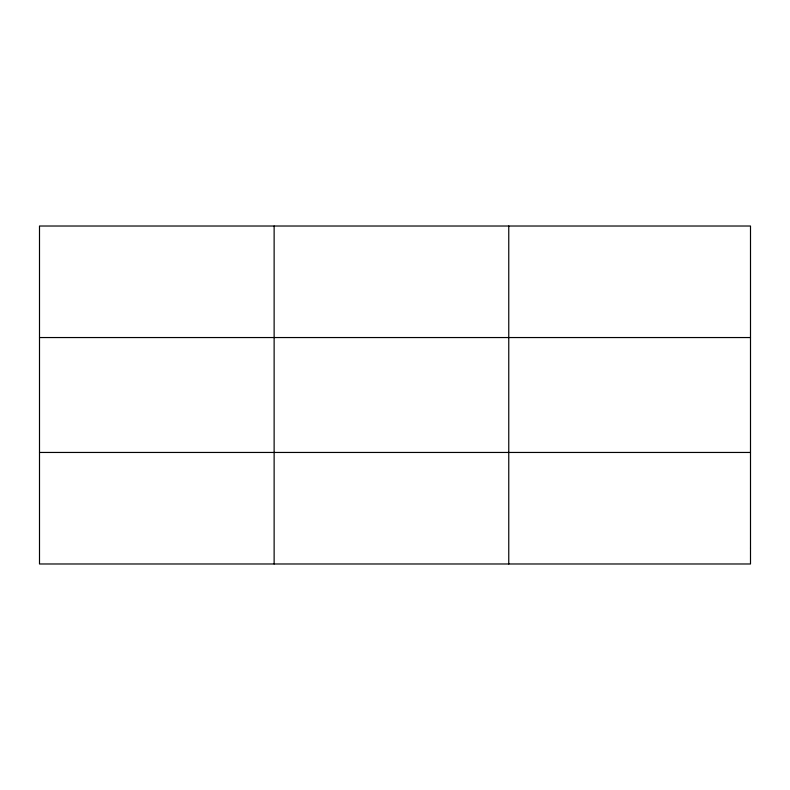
<?xml version="1.0" encoding="UTF-8"?>
<svg xmlns="http://www.w3.org/2000/svg" width="790" height="790" viewBox="0 0 790 790"><rect width="100%" height="100%" fill="white"/><g stroke="black" fill="none" stroke-linecap="round" stroke-linejoin="round"><path stroke-width="1.19" d="M39.5 337.547L750.5 337.547M39.5 452.453L750.5 452.453M508.76 226.019L508.76 563.981M274.13 226.019L274.13 563.981M750.5 548.043L750.5 563.981L39.5 563.981L39.5 226.019L750.5 226.019L750.5 548.043"/></g></svg>
